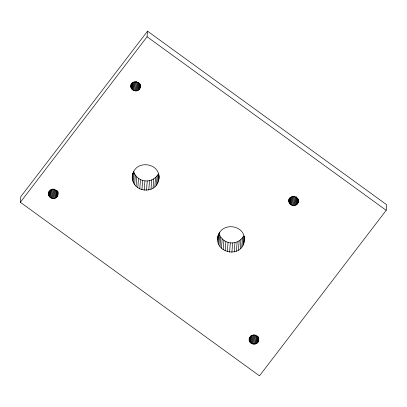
<?xml version="1.0" encoding="UTF-8"?>
<svg xmlns="http://www.w3.org/2000/svg" width="407" height="407" viewBox="0 0 407 407"><rect width="100%" height="100%" fill="white"/><g stroke="black" fill="none" stroke-linecap="round" stroke-linejoin="round"><path stroke-width="0.61" d="M48.57 193.447C49.166 187.011 59.839 189.153 57.804 195.324C56.064 201.292 46.586 198.036 48.672 192.201M130.917 86.66C130.372 80.199 141.254 80.55 140.339 86.956C139.479 93.885 128.312 90.72 131.115 84.168M159.101 176.435C159.244 196.774 128.174 193.152 132.692 173.362M158.903 178.927C161.014 162.184 134.325 159.117 132.494 175.855M244.404 239.667C243.574 259.025 213.136 254.014 218.096 235.343M244.307 240.913C246.418 224.171 219.724 221.103 217.893 237.836M258.771 338.955C259.539 346.55 247.003 345.1 249.369 337.861M258.669 340.201C259.554 334.315 249.771 333.185 249.267 339.107M298.458 199.578C299.689 208.415 286.121 206.756 289.199 198.499M298.336 201.623C299.17 196.22 290.476 194.485 289.097 199.745M20.35 202.284L20.803 196.678L147.522 31.161L386.65 204.716L386.197 210.322L259.478 375.839L20.35 202.284L147.069 36.772L147.522 31.161M48.545 194.246L48.748 191.753M48.667 195.039L48.916 191.926M48.926 195.803L49.328 190.817M49.323 196.51L49.771 190.903M49.832 197.141L50.437 189.662M50.453 197.675L51.104 189.576M51.155 198.097L51.857 189.372M51.923 198.397L52.671 189.046L54.304 189.24L53.556 198.585M52.727 198.56L53.48 189.214M54.37 198.474L55.072 189.748M55.154 198.224L55.805 190.12M55.876 197.843L56.481 190.364M56.522 197.349L57.077 190.491M57.072 196.749L57.524 191.142M57.504 196.072L57.855 191.707M57.875 192.943L57.972 191.697M57.804 195.324L58.008 192.832M131.034 87.454L131.339 83.715M131.298 88.217L131.7 83.231M131.69 88.924L132.189 82.692M132.204 89.555L132.753 82.702M132.819 90.089L133.471 81.99M133.521 90.512L134.224 81.787M134.29 90.812L135.043 81.466M135.099 90.975L135.852 81.629L136.676 81.654L135.923 91M136.737 90.888L137.439 82.163M137.52 90.639L138.171 82.535M138.248 90.257L138.848 82.779M138.894 89.764L139.392 83.532M139.438 89.169L139.84 84.183M132.428 178.103L132.779 173.743M139.871 88.487L140.222 84.122M140.176 87.739L140.374 85.246M132.768 180.337L133.471 171.612M140.339 86.956L140.491 85.083M133.501 182.473L134.254 173.128L133.705 171.52M134.605 184.463L135.353 175.112L134.254 173.128M136.045 186.233L136.793 176.882L135.353 175.112M137.775 187.734L138.528 178.388L136.793 176.882M139.749 188.924L140.501 179.573L138.528 178.388M141.906 189.764L142.659 180.413L140.501 179.573M144.175 190.222L144.928 180.876L142.659 180.413M146.489 190.293L147.242 180.947C151.842 180.693 156.202 177.981 158.338 173.875L157.585 183.226M148.784 189.977L149.537 180.627M150.982 189.27L151.735 179.925M153.022 188.207L153.77 178.861M154.833 186.818L155.586 177.467M156.369 185.139L157.122 175.788M158.435 181.135L158.939 174.903M217.831 240.089L218.183 235.724M218.361 235.633L218.457 234.386M218.172 242.318L218.874 233.593M219.21 233.542L219.312 232.295M218.905 244.459L219.653 235.109L219.103 233.506M220.004 246.444L220.757 237.098L219.653 235.109M221.444 248.214L222.197 238.868L220.757 237.098M223.178 249.72L223.931 240.369L222.197 238.868M225.152 250.905L225.905 241.56L223.931 240.369M227.31 251.745L228.062 242.394L225.905 241.56M229.579 252.208L230.331 242.857L228.062 242.394M231.893 252.279L232.646 242.928C237.245 242.674 241.605 239.962 243.742 235.857L242.989 245.207M234.188 251.958L234.941 242.608M236.386 251.256L237.139 241.906M238.421 250.193L239.174 240.842M240.237 248.799L240.99 239.453M241.773 247.12L242.526 237.774M243.839 243.116L244.393 236.258M249.242 339.906L249.445 337.413M249.364 340.7L249.618 337.586M249.623 341.463L249.974 337.103M250.02 342.17L250.468 336.564M250.529 342.801L251.134 335.322M251.15 343.335L251.801 335.236M251.852 343.757L252.554 335.032M252.62 344.057L253.373 334.707M253.429 344.22L254.177 334.875L255.001 334.9L254.253 344.246M255.067 344.134L255.769 335.409M255.85 343.884L256.502 335.78M256.573 343.503L257.178 336.024M257.219 343.009L257.773 336.151M257.768 342.414L258.221 336.803M258.201 341.732L258.552 337.367M258.572 338.604L258.669 337.357M258.501 340.985L258.654 339.117M288.909 201.333L289.036 199.282M289.031 202.126L289.331 198.387M289.291 202.884L289.692 197.899M289.687 203.592L290.186 197.359M290.196 204.222L290.751 197.37M290.817 204.762L291.468 196.657M291.519 205.184L292.221 196.459M292.287 205.479L293.035 196.133M293.091 205.647L293.844 196.296M293.915 205.672L294.668 196.322M294.734 205.555L295.436 196.83M295.518 205.306L296.22 196.581M296.24 204.93L296.845 197.451M296.886 204.431L297.39 198.199M297.436 203.836L297.888 198.224M297.868 203.154L298.168 199.415M298.168 202.411L298.372 199.918M144.928 180.876L147.242 180.947M230.331 242.857L232.646 242.928M147.069 36.772L386.197 210.322"/></g></svg>
